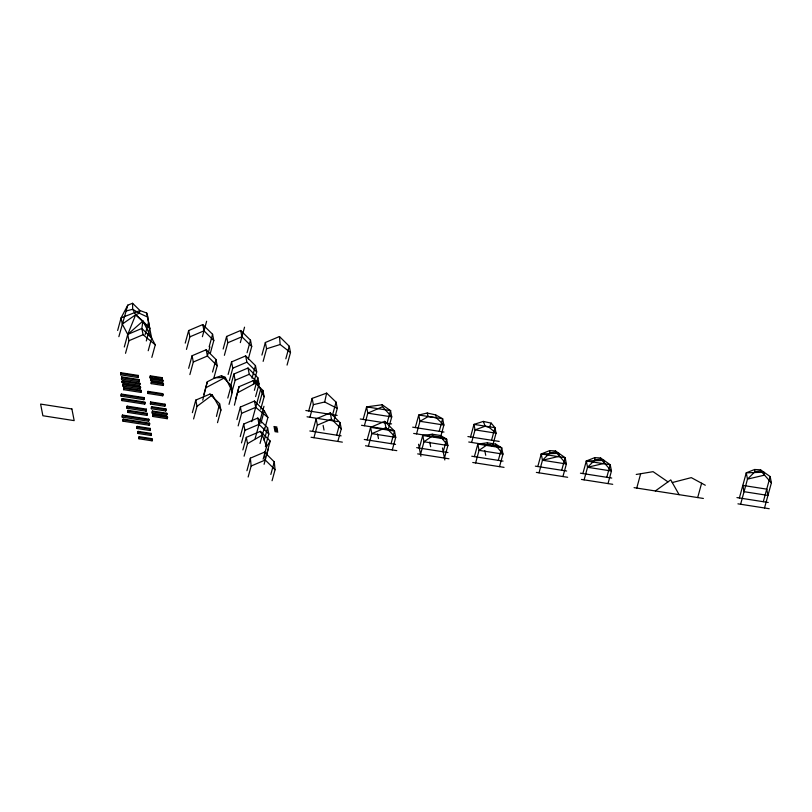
<?xml version="1.0" encoding="UTF-8"?>
<svg xmlns="http://www.w3.org/2000/svg" width="812" height="812" viewBox="0 0 812 812"><rect width="100%" height="100%" fill="white"/><g stroke="black" fill="none" stroke-linecap="round" stroke-linejoin="round"><path stroke-width="1.22" d="M117.649 330.464L121.079 317.898L127.778 305.15L132.579 303.282L132.671 309.281L135.695 314.721L142.932 321.065L141.846 328.444L143.074 334.727L155.275 344.826L151.834 357.392M202.736 400.133L207.314 381.772L215.068 377.803L221.422 375.783L225.32 377.397L232.455 391.78L229.014 404.356M234.404 405.188L239.012 386.715L253.111 380.726L257.018 382.34L264.144 396.723L260.713 409.299M309.93 417.246L313.371 404.67L324.688 402.001L326.657 393.109L336.056 402.123L337.284 408.406L333.844 420.971M216.439 416.414L219.544 403.797M118.856 336.665L127.778 305.15M124.297 347.008L127.738 334.432L135.695 314.721L139.319 313.229L148.007 317.248L146.688 313.016L140.009 310.549L132.579 303.282M125.525 353.291L128.966 340.715L127.738 334.432L122.297 324.1L121.079 317.898L140.009 310.549L139.319 313.229L132.671 309.281L126.225 310.976M120.897 372.728L120.694 374.819L138.03 377.529L138.395 376.22L138.233 375.428L120.897 372.728L120.694 374.819M121.719 376.89L121.506 378.981L138.842 381.691L139.207 380.381L139.055 379.59L121.719 376.89L121.506 378.981M122.064 381.802L122.419 380.493L139.755 383.193L139.908 383.985L139.552 385.294L122.216 382.584L122.064 381.802L124.54 382.188M122.216 382.584L122.419 380.493M123.099 383.995L122.896 386.096L140.232 388.796L140.598 387.486L140.435 386.705L123.099 383.995L122.896 386.096M121.313 394.053L121.11 396.144L143.825 399.697L144.191 398.387L144.039 397.596L121.313 394.053L121.11 396.144M123.81 387.598L123.597 389.689L140.943 392.399L141.298 391.09L141.146 390.298L123.81 387.598L123.597 389.689M122.186 398.519L121.983 400.61L144.698 404.153L145.064 402.843L144.901 402.062L122.186 398.519L121.983 400.61M122.419 415.054L122.216 417.145L148.525 421.245L148.88 419.936L148.728 419.154L122.419 415.054L122.216 417.145M145.084 334.747L148.525 322.171L146.688 313.016M123.211 419.093L123.008 421.184L149.306 425.295L149.672 423.986L149.52 423.194L123.211 419.093L123.008 421.184M127.159 406.142L126.956 408.243L146.079 411.227L146.444 409.918L146.292 409.126L127.159 406.142L126.956 408.243M146.302 340.949L149.743 328.383L147.804 317.989M127.971 410.324L127.768 412.415L146.901 415.399L147.256 414.09L147.104 413.308L127.971 410.324L127.768 412.415M138.233 375.428L138.03 377.529M139.055 379.59L138.842 381.691M148.21 350.733L151.651 338.168L148.525 322.171M139.755 383.193L139.552 385.294M140.435 386.705L140.232 388.796M144.039 397.596L143.825 399.697M150.311 375.824L150.108 377.925L162.055 379.783L162.42 378.473L162.268 377.692L150.311 375.824L150.108 377.925M137.137 426.381L136.934 428.472L150.088 430.522L150.443 429.213L150.291 428.431L137.137 426.381L136.934 428.472M150.768 378.199L150.565 380.3L162.522 382.158L162.887 380.848L162.725 380.067L150.768 378.199L150.565 380.3M147.997 391.374L147.794 393.465L162.735 395.799L163.09 394.49L162.938 393.698L147.997 391.374L147.794 393.465M151.418 381.528L151.215 383.619L163.171 385.487L163.527 384.177L163.374 383.386L151.418 381.528L151.215 383.619M138.111 431.375L137.908 433.466L151.062 435.516L151.418 434.207L151.265 433.425L138.111 431.375L137.908 433.466M146.292 409.126L146.079 411.227M139.146 436.673L138.943 438.774L152.098 440.825L152.453 439.515L152.301 438.724L139.146 436.673L138.943 438.774M147.104 413.308L146.901 415.399M150.636 401.95L150.433 404.041L164.785 406.274L165.14 404.965L164.988 404.183L150.636 401.95L150.433 404.041M151.56 406.65L151.357 408.74L165.699 410.973L166.064 409.674L165.902 408.883L151.56 406.65L151.357 408.74M148.728 419.154L148.525 421.245M152.412 411.024L152.209 413.115L166.561 415.358L166.917 414.049L166.764 413.257L152.412 411.024L152.209 413.115M149.52 423.194L149.306 425.295M161.903 379.001L162.268 377.692M153.072 414.374L152.859 416.475L167.211 418.708L167.566 417.398L167.414 416.617L153.072 414.374L152.859 416.475M162.725 380.067L162.522 382.158M150.291 428.431L150.088 430.522M163.374 383.386L163.171 385.487M151.265 433.425L151.062 435.516M164.988 404.183L164.785 406.274M165.902 408.883L165.699 410.973M185.227 343.121L188.658 330.555L202.767 324.567L212.571 334.28L213.8 340.563L210.359 353.139M166.764 413.257L166.561 415.358M167.414 416.617L167.211 418.708M186.455 349.404L189.886 336.838L188.658 330.555M188.638 368.313L192.079 355.737L206.187 349.749L215.992 359.472L217.22 365.755L213.779 378.321M189.866 374.596L193.307 362.02L192.079 355.737M202.391 336.696L206.613 321.258M209.141 346.846L212.571 334.28M209.912 346.897L207.415 356.032L193.307 362.02M192.363 412.658L195.793 400.093L209.902 394.104L212.308 394.916L220.935 410.101L217.504 422.676M193.591 418.941L197.022 406.376L195.793 400.093M203.873 394.338L207.314 381.772M212.551 372.038L215.992 359.472M223.148 349.038L226.589 336.462L240.687 330.474L250.492 340.198L251.72 346.48L248.289 359.046M224.376 355.321L227.807 342.755L226.589 336.462M228.111 374.464L231.552 361.898L245.66 355.91L255.465 365.623L256.693 371.906L253.253 384.482M229.339 380.747L232.78 368.181L231.552 361.898M240.322 342.613L244.544 327.175M230.476 386.563L233.917 373.997L248.025 368.009L257.83 377.722L259.058 384.005L255.618 396.581M227.786 398.063L231.227 385.497L221.422 375.783M231.704 392.846L235.145 380.28L233.917 373.997M247.061 352.763L250.492 340.198M235.571 399.281L239.012 386.715M236.931 419.611L240.372 407.045L254.481 401.047L264.286 410.77L267.899 417.429L264.468 429.995M238.16 425.894L241.6 413.328L240.372 407.045M252.024 378.199L255.465 365.623M261.911 355.077L265.351 342.512L279.46 336.523L289.265 346.247L290.493 352.53L287.052 365.095M240.25 436.612L243.691 424.047L257.8 418.048L267.605 427.772L268.833 434.055L265.392 446.62M254.389 390.298L257.83 377.722M263.139 361.37L266.58 348.795L265.351 342.512M241.479 442.895L244.919 430.33L243.691 424.047M242.859 449.919L246.29 437.353L260.398 431.355L270.203 441.078L266.772 453.644M251.791 421.631L260.642 389.303M244.087 456.202L247.518 443.636L246.29 437.353M259.485 403.006L262.915 390.44L253.111 380.726M255.12 438.632L263.961 406.304M246.919 470.727L250.36 458.151L264.458 452.162L274.273 461.886L275.065 469.742L272.061 480.734M260.845 423.336L264.286 410.77M248.147 477.009L251.152 466.007L250.36 458.151M260.023 443.494L264.245 428.056M285.824 358.813L289.265 346.247M264.164 440.337L267.605 427.772M263.159 459.176L266.6 446.61L270.203 441.078M264.093 464.302L268.315 448.863M270.832 474.452L274.273 461.886M308.702 410.953L312.143 398.387L326.657 393.109M312.701 431.426L316.142 418.86L330.24 412.872L340.055 422.585L341.284 428.868L337.843 441.444M313.929 437.709L317.37 425.143L316.142 418.86M332.615 414.688L336.056 402.123M336.615 435.161L340.055 422.585M363.147 419.449L366.588 406.883L382.188 404.752L390.501 410.608L391.729 416.891L388.288 429.467M364.375 425.732L367.816 413.166L366.588 406.883M367.146 439.921L370.587 427.345L384.685 421.357L394.5 431.081L395.728 437.363L392.287 449.929M368.374 446.204L371.815 433.638L370.587 427.345L394.5 431.081L391.059 443.646M387.06 423.174L390.501 410.608M415.308 427.589L418.748 415.013L427.234 413.024L435.658 414.902L442.662 418.748L443.89 425.031L440.449 437.597M416.536 433.872L419.977 421.296L418.748 415.013L442.662 418.748L439.221 431.314M419.307 448.051L422.747 435.486L432.278 434.217L440.591 435.516L446.661 439.211L447.889 445.504L444.448 458.069M420.535 454.334L423.976 441.769L422.747 435.486L446.661 439.211L443.22 451.787M470.544 436.957L473.975 424.392L483.323 421.408L491.199 423.143L494.985 427.67L496.061 433.172L492.62 445.737M471.62 442.459L475.05 429.893L473.975 424.392L494.985 427.67L491.554 440.236M474.391 456.648L477.821 444.073L487.352 442.814L495.665 444.103L501.735 447.808L502.963 454.091L499.522 466.656M475.619 462.931L479.05 450.355L477.821 444.073L501.735 447.808L498.304 460.374M537.798 466.535L541.239 453.969L549.612 450.63L555.53 450.944L565.152 457.694L566.38 463.977L562.939 476.542M539.026 472.817L542.467 460.252L541.239 453.969L558.95 453.34L559.519 456.263L542.467 460.252L550.028 452.781L555.733 452L566.38 463.977L542.467 460.252M561.711 470.26L565.152 457.694L541.239 453.969M582.874 473.569L586.315 460.993L594.688 457.653L600.606 457.968L610.228 464.728L611.456 471.011L608.015 483.576M584.102 479.851L587.543 467.276L586.315 460.993L604.026 460.374L604.595 463.287L587.543 467.276L595.105 459.805L600.819 459.034L611.456 471.011L587.543 467.276M606.787 477.294L610.228 464.728L586.315 460.993M636.75 488.063L640.668 473.731M697.691 497.563L701.619 483.231M739.387 497.969L746.258 472.838L754.632 469.498L760.55 469.813L770.172 476.563L771.4 482.846L764.518 507.987M740.615 504.262L747.487 479.121L746.258 472.838L763.97 472.208L764.539 475.132L747.487 479.121L755.048 471.65L760.753 470.869L771.4 482.846M763.3 501.704L770.172 476.563M489.24 427.457L485.17 426.219L475.05 429.893L496.061 433.172L489.24 427.457L491.199 423.143M122.297 324.1L135.695 314.721L149.743 328.383L142.932 321.065L127.738 334.432L141.846 328.444L151.651 338.168L155.275 344.826M197.022 406.376L212.308 394.916M655.335 490.955L670.753 479.892L679.116 494.67M440.896 437.12L432.593 435.821L423.976 441.769L447.889 445.504L440.896 437.12L440.591 435.516M495.98 445.707L487.667 444.418L479.05 450.355L502.963 454.091L495.98 445.707L495.665 444.103M247.518 443.636L262.347 435.019L260.398 431.355M436.338 417.804L428.198 416.556L419.977 421.296L443.89 425.031L436.338 417.804L435.658 414.902M237.845 392.622L257.018 382.34M206.177 387.568L225.32 377.397L215.068 377.803M367.816 413.166L382.564 406.69L391.729 416.891L367.694 413.146M128.966 340.715L143.074 334.727M189.886 336.838L203.995 330.849L213.8 340.563M227.807 342.755L241.915 336.757L251.72 346.48M232.78 368.181L246.889 362.193L256.693 371.906M235.145 380.28L249.254 374.291L259.058 384.005M241.6 413.328L255.709 407.34L267.899 417.429M244.919 430.33L259.028 424.341L268.833 434.055M317.37 425.143L331.469 419.154L341.284 428.868M251.152 466.007L265.26 460.018L275.065 469.742M385.913 427.64L371.815 433.638L395.728 437.363L385.913 427.64L384.685 421.357M266.58 348.795L280.17 344.511L290.493 352.53M672.265 482.551L691.286 477.629L705.303 485.241M636.232 474.462L653.092 471.67L667.982 481.881M366.821 406.913L390.734 410.649M150.464 376.616L162.42 378.473M121.049 373.51L138.395 376.22M150.93 378.991L162.887 380.848M121.871 377.671L139.207 380.381M151.57 382.31L163.527 384.177M122.571 381.275L139.908 383.985M305.83 410.507L337.132 415.389M360.274 419.002L391.577 423.884M412.669 427.173L443.971 432.055M467.905 436.551L499.197 441.423M123.251 384.786L140.598 387.486M307.058 416.8L338.36 421.672M361.502 425.285L392.805 430.167M413.673 433.425L444.966 438.307M468.747 442.012L500.04 446.894M123.962 388.38L141.298 391.09M148.149 392.155L163.09 394.49M121.475 394.835L144.191 398.387M150.788 402.732L165.14 404.965M122.338 399.301L145.064 402.843M309.829 430.979L341.131 435.861M364.273 439.475L395.576 444.357M416.668 447.645L447.97 452.528M471.752 456.232L503.044 461.114M535.352 466.149L566.654 471.031M580.428 473.183L611.73 478.065M736.941 497.594L768.233 502.476M151.712 407.431L166.064 409.674M273.908 426.513L276.892 426.98M274.121 427.599L277.105 428.066M274.283 428.442L277.268 428.909M274.486 429.457L277.471 429.924M127.311 406.934L146.444 409.918M274.679 430.462L277.663 430.928M152.565 411.806L166.917 414.049M274.903 431.629L277.897 432.096M311.057 437.262L342.359 442.144M365.501 445.758L396.804 450.64M417.672 453.888L448.965 458.77M472.746 462.485L504.039 467.357M536.346 472.401L567.649 477.283M581.433 479.435L612.725 484.317M634.071 487.647L703.385 498.456M737.935 503.836L769.228 508.718M128.123 411.105L147.256 414.09M153.224 415.165L167.566 417.398M122.571 415.835L148.88 419.936M123.363 419.875L149.672 423.986M137.289 427.163L150.443 429.213M138.263 432.157L151.418 434.207M139.299 437.465L152.453 439.515M324.688 402.001L337.284 408.406M217.22 365.755L207.415 356.032L206.187 349.749M209.902 394.104L219.707 403.818L220.935 410.101M142.932 321.065L151.651 338.168M483.323 421.408L485.17 426.219M262.347 435.019L266.6 446.61M427.234 413.024L428.198 416.556M760.55 469.813L760.753 470.869M754.632 469.498L755.048 471.65M600.606 457.968L600.819 459.034M594.688 457.653L595.105 459.805M555.53 450.944L555.733 452M549.612 450.63L550.028 452.781M487.352 442.814L487.667 444.418M484.805 450.619L485.718 455.299M442.479 447.98L444.824 459.978M432.278 434.217L432.593 435.821M429.721 442.032L430.634 446.712M418.566 444.255L420.91 456.242M382.188 404.752L382.564 406.69M377.56 433.892L378.473 438.571M330.24 412.872L331.469 419.154M323.115 425.407L324.029 430.076M312.143 398.387L313.371 404.67M262.915 390.44L264.144 396.723M240.687 330.474L241.915 336.757M245.66 355.91L246.889 362.193M248.025 368.009L249.254 374.291M254.481 401.047L255.709 407.34M257.8 418.048L259.028 424.341M231.227 385.497L232.455 391.78M202.767 324.567L203.995 330.849M162.583 395.008L162.735 395.799M151.945 440.033L152.098 440.825M144.546 403.371L144.698 404.153M140.78 391.607L140.943 392.399M264.458 452.162L265.26 460.018M279.46 336.523L280.17 344.511M766.731 489.139L742.818 485.403L744.046 491.686L767.959 495.421L766.731 489.139M71.892 408.964L40.6 404.082L42.884 415.744L74.176 420.626L71.892 408.964"/></g></svg>
